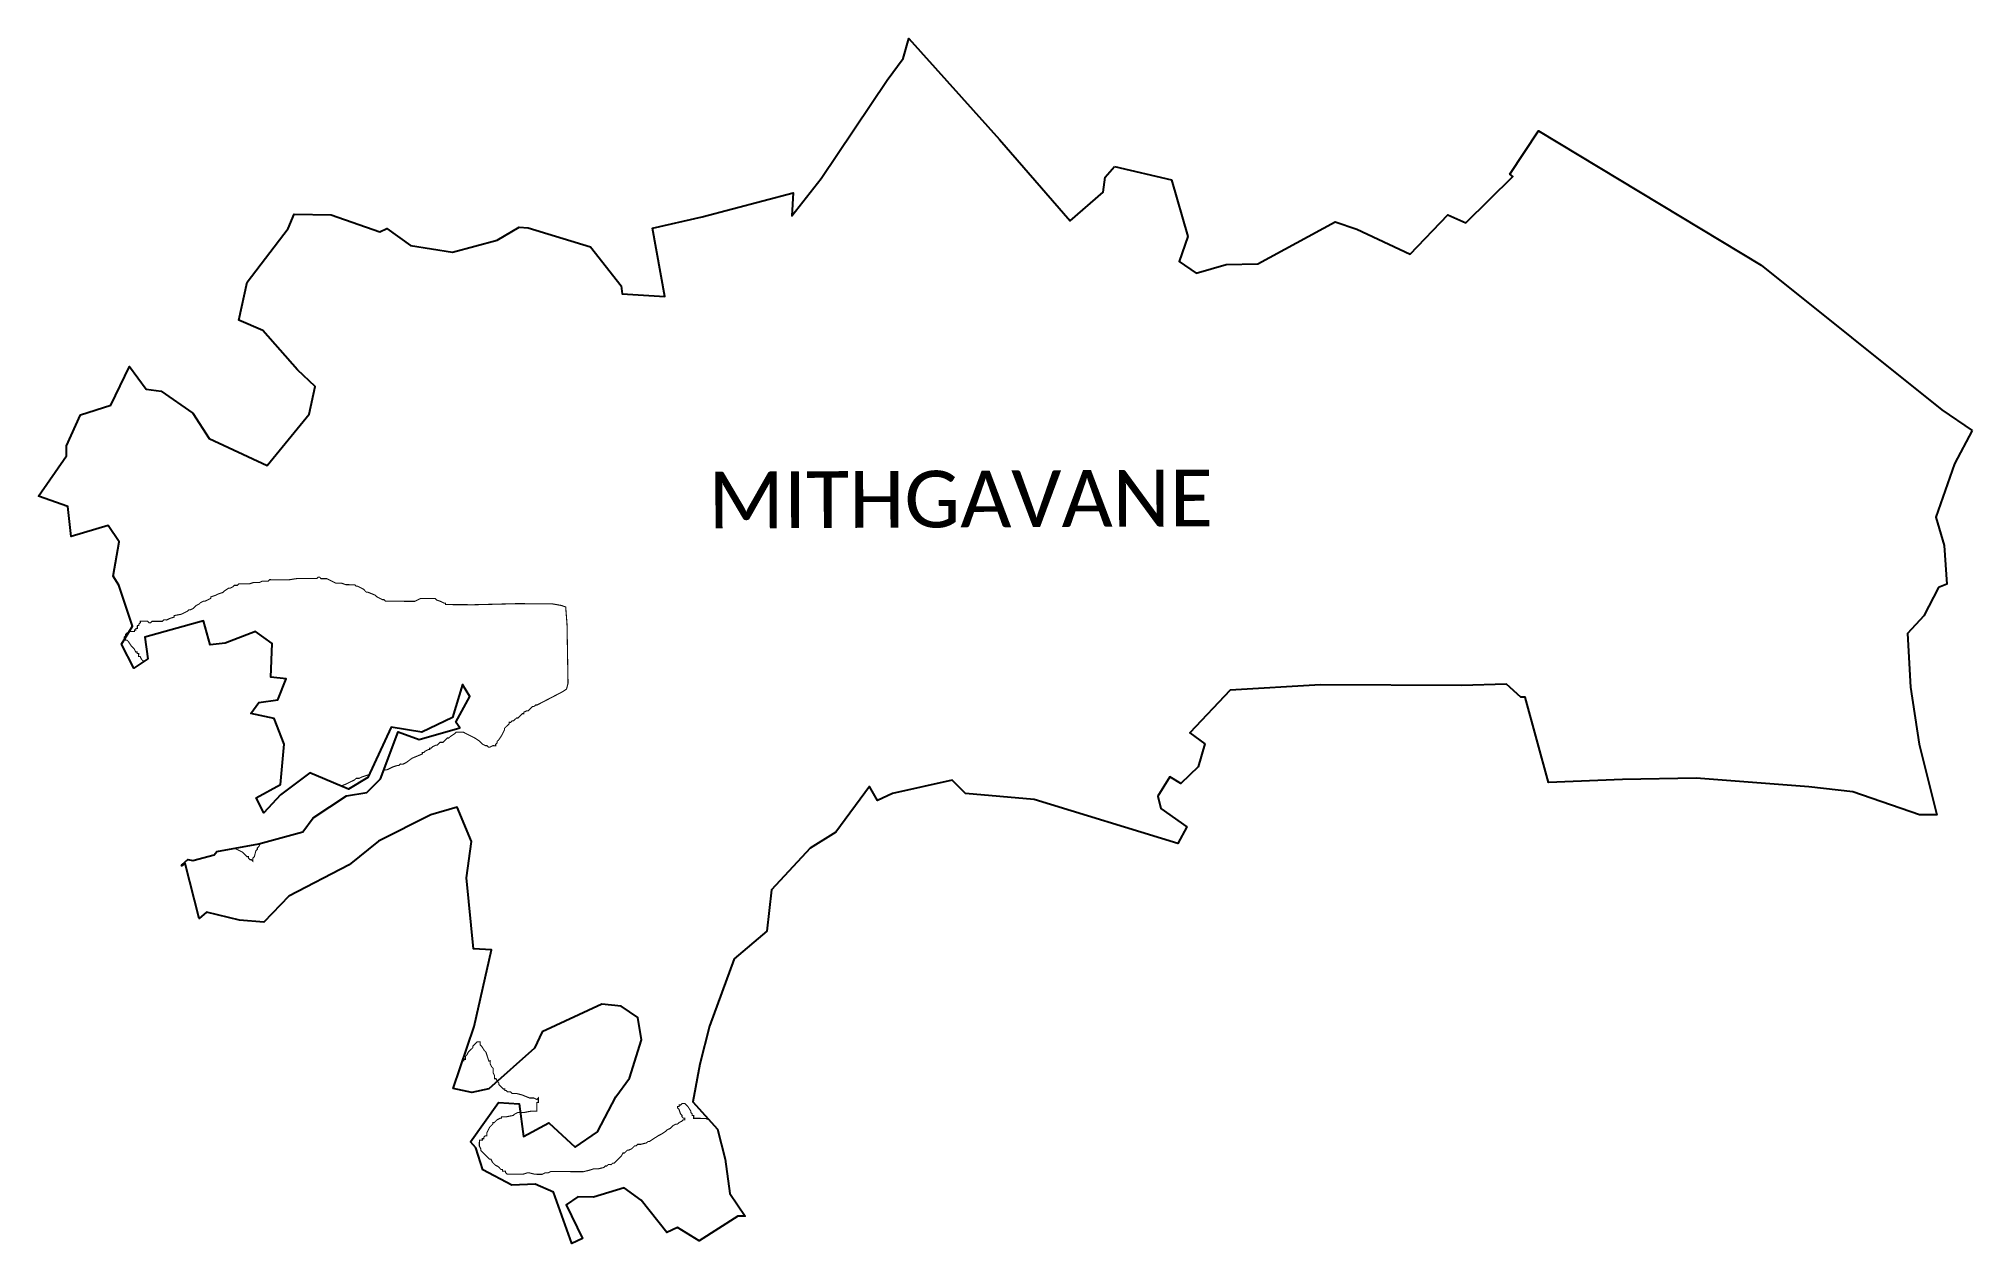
# Model space of a CAD drawing. Header units: metres. Extents: x 323973 to 329289, y 1832746 to 1836058.
import ezdxf

# ---------------------------------------------------------------- set-up
doc = ezdxf.new("R2010")
doc.units = ezdxf.units.M
doc.layers.add('ddddd', color=7, linetype='Continuous')
doc.layers.add('HAZARDS LINE', color=1, linetype='Continuous')
doc.styles.get("Standard").update_dxf_attribs({"font": 'simplex.shx'})

msp = doc.modelspace()

# ---------------------------------------------------------------- linework, layer by layer
at = {"color": 3, "true_color": 0x00ff00, "flags": 128}
msp.add_lwpolyline([(326930.9, 1835706.8), (327087.4, 1835670.3)], dxfattribs=at)
at = {"layer": 'ddddd', "color": 3, "true_color": 0x00ff00}
for points in [[(329288.9, 1834980.7, 0), (329239.6, 1834889.4, 0), (329188.9, 1834742.3, 0), (329211.4, 1834664.6, 0), (329218.5, 1834558.1, 0), (329195.5, 1834548.9, 0), (329156, 1834471.2, 0), (329110.6, 1834422.6, 0), (329119.4, 1834275, 0), (329143.2, 1834118.9, 0), (329191.3, 1833924.6, 0), (329143.8, 1833924, 0), (328960.8, 1833987.8, 0), (328839.4, 1834001.3, 0), (328529.4, 1834024.9, 0), (328326.9, 1834021.6, 0), (328123.4, 1834013.4, 0), (328059.6, 1834248.2, 0), (328048.2, 1834247.4, 0), (328008.6, 1834283.7, 0), (327884.9, 1834279.6, 0), (327497.1, 1834281.5, 0), (327248.6, 1834267, 0), (327137.8, 1834149.7, 0), (327178.7, 1834119.2, 0), (327160.4, 1834056.5, 0), (327113.4, 1834010.8, 0), (327082.7, 1834029.3, 0), (327049.9, 1833975.7, 0), (327058, 1833941.8, 0), (327129.2, 1833891, 0), (327104.5, 1833845.4, 0), (326710, 1833966.8, 0), (326521, 1833982.6, 0), (326484.2, 1834019.3, 0), (326320.6, 1833983.2, 0), (326278.9, 1833963.5, 0), (326257, 1834002, 0), (326164.4, 1833877.1, 0), (326093.8, 1833832.8, 0), (325988.2, 1833718.4, 0), (325975.3, 1833604.5, 0), (325885.6, 1833528.8, 0), (325817.3, 1833343.8, 0), (325790.4, 1833238.8, 0), (325771.9, 1833135, 0), (325839.8, 1833060, 0), (325860.8, 1832978, 0), (325872.9, 1832883.2, 0), (325915.6, 1832820.8, 0), (325895.2, 1832821.3, 0), (325788.9, 1832752.9, 0), (325729.5, 1832790.3, 0), (325700.5, 1832776.1, 0), (325629.3, 1832865.3, 0), (325582.5, 1832899.2, 0), (325498.3, 1832873.8, 0), (325455.9, 1832874.7, 0), (325423.5, 1832852.6, 0), (325468, 1832759.8, 0), (325439.1, 1832746.4, 0), (325388.3, 1832887.2, 0), (325338.3, 1832909, 0), (325274.3, 1832906.3, 0), (325194.7, 1832948.6, 0), (325174.7, 1833008.9, 0), (325160.5, 1833025.2, 0), (325237.1, 1833133.3, 0), (325294.3, 1833130, 0), (325305.7, 1833039.8, 0), (325375.5, 1833078.1, 0), (325447.9, 1833011, 0), (325509.2, 1833053.1, 0), (325560.2, 1833149, 0), (325597.4, 1833200.2, 0), (325630.6, 1833305.9, 0), (325620.3, 1833367, 0), (325575, 1833398.8, 0), (325521.9, 1833403.7, 0), (325357.4, 1833327.7, 0), (325336.2, 1833283.3, 0), (325210.5, 1833170.7, 0), (325163.8, 1833160.8, 0), (325112.8, 1833172.5, 0), (325170.8, 1833342.9, 0), (325217.9, 1833553.5, 0), (325168.7, 1833555.9, 0), (325149.3, 1833751.3, 0), (325162.8, 1833850.8, 0), (325124.1, 1833945.5, 0), (325051.1, 1833924.4, 0), (324907.5, 1833852.4, 0), (324826.9, 1833787.2, 0), (324661.2, 1833701.2, 0), (324592.3, 1833629.1, 0), (324525, 1833634.6, 0), (324434.4, 1833656.7, 0), (324414.5, 1833639, 0), (324376.3, 1833790.8, 0), (324365.9, 1833784, 0), (324367.8, 1833787.4, 0), (324383.1, 1833802, 0), (324397.1, 1833798.4, 0), (324456.1, 1833814.6, 0), (324463, 1833823.5, 0), (324578.7, 1833844.9, 0), (324699.3, 1833877.5, 0), (324727.5, 1833915.8, 0), (324819.6, 1833976.9, 0), (324875, 1833985.8, 0), (324913.1, 1834023.5, 0), (324961.8, 1834152.7, 0), (325019.4, 1834131.1, 0), (325130.7, 1834163.4, 0), (325119.7, 1834179.1, 0), (325158.2, 1834250, 0), (325138, 1834282.5, 0), (325111.3, 1834192.3, 0), (325026.8, 1834151.7, 0), (324941.9, 1834165.3, 0), (324878.1, 1834026.6, 0), (324825, 1833995.3, 0), (324718.8, 1834040.2, 0), (324637.9, 1833979.8, 0), (324592, 1833929.6, 0), (324571.6, 1833970.8, 0), (324638.5, 1834007.7, 0), (324648.2, 1834119.1, 0), (324620.6, 1834189.6, 0), (324556.3, 1834202.8, 0), (324578.8, 1834233.1, 0), (324631.2, 1834240.6, 0), (324653.9, 1834298.2, 0), (324611.8, 1834302.7, 0), (324615.1, 1834395.5, 0), (324569.1, 1834428.7, 0), (324485.9, 1834396.1, 0), (324445.2, 1834391.5, 0), (324426.8, 1834458.1, 0), (324265.4, 1834412.8, 0), (324273.1, 1834353.4, 0), (324234.6, 1834327.4, 0), (324200.6, 1834393.1, 0), (324230.9, 1834443.4, 0), (324193.8, 1834555.7, 0), (324178.2, 1834580.1, 0), (324195, 1834674.7, 0), (324164.5, 1834719.6, 0), (324062.2, 1834689.6, 0), (324053.9, 1834772.2, 0), (323973.3, 1834800.6, 0), (324050.2, 1834911.7, 0), (324049.4, 1834938.9, 0), (324087.9, 1835024.4, 0), (324171.9, 1835050.7, 0), (324223.1, 1835157, 0), (324268.9, 1835094.9, 0), (324310.5, 1835088.6, 0), (324397, 1835028.4, 0), (324441.8, 1834958.7, 0), (324601.1, 1834885, 0), (324716.6, 1835025.9, 0), (324733.2, 1835101.8, 0), (324685.1, 1835147.3, 0), (324589.1, 1835256.2, 0), (324523.2, 1835284.6, 0), (324546.2, 1835388.5, 0), (324659.1, 1835535.8, 0), (324675.6, 1835575.8, 0), (324777.5, 1835573.9, 0), (324910.9, 1835526.6, 0), (324930.6, 1835536.6, 0), (324995.8, 1835489.1, 0), (325110.5, 1835470.9, 0), (325233.4, 1835503.9, 0), (325294, 1835540.2, 0), (325319.3, 1835537.8, 0), (325490.5, 1835486.2, 0), (325574.7, 1835378.5, 0), (325577.4, 1835356.9, 0), (325694.2, 1835349.1, 0), (325661.1, 1835537.5, 0), (325797.3, 1835568.3, 0), (326047.8, 1835634.2, 0), (326044.1, 1835570.7, 0), (326124.4, 1835673.4, 0), (326305.6, 1835943.9, 0), (326350.2, 1836004, 0), (326365.5, 1836058.1, 0), (326614.2, 1835780.8, 0), (326808.5, 1835557.3, 0), (326899.7, 1835636.3, 0), (326905.5, 1835677.1, 0), (326930.9, 1835706.8, 0)], [(327087.1, 1835670.3, 0), (327132.6, 1835514.6, 0), (327108.3, 1835445.9, 0), (327154.9, 1835413.6, 0), (327237.6, 1835437.7, 0), (327324.8, 1835439.3, 0), (327537.1, 1835554.8, 0), (327596.6, 1835534.3, 0), (327743.9, 1835466.1, 0), (327847.3, 1835573.9, 0), (327896.3, 1835551.6, 0), (328025.6, 1835679.4, 0), (328017.5, 1835685.3, 0), (328095.9, 1835804.8, 0), (328708.2, 1835435.5, 0), (329205.4, 1835037.7, 0), (329288.9, 1834980.7, 0)]]:
    msp.add_polyline3d(points, dxfattribs=at)
at = {"layer": 'HAZARDS LINE', "lineweight": 18, "const_width": 3.02}
for points in [[(324921.6, 1834046.2), (324926.8, 1834048.2), (324930.9, 1834048.2), (324939, 1834052.1), (324947, 1834056.1), (324959.2, 1834060), (324963.2, 1834060), (324967.3, 1834064), (324975.3, 1834063.9), (324983.4, 1834067.9), (324999.6, 1834079.9), (325027.9, 1834091.7), (325028, 1834095.8), (325032, 1834095.7), (325036.1, 1834099.7), (325044.2, 1834103.7), (325048.2, 1834103.7), (325048.2, 1834107.7), (325052.3, 1834107.7), (325056.3, 1834111.7), (325064.4, 1834115.6), (325068.4, 1834115.6), (325072.5, 1834119.6), (325076.6, 1834123.6), (325080.6, 1834123.6), (325084.6, 1834123.6), (325088.7, 1834127.6), (325092.8, 1834131.6), (325096.8, 1834135.6), (325100.9, 1834135.5), (325104.9, 1834139.5), (325117.1, 1834147.5), (325121.1, 1834151.5), (325125.2, 1834151.5), (325129.2, 1834151.4), (325133.2, 1834151.4), (325141.3, 1834151.3), (325149.3, 1834147.2), (325157.3, 1834143.1), (325165.4, 1834139), (325173.4, 1834134.9), (325185.4, 1834126.8), (325193.4, 1834118.7), (325201.5, 1834114.6), (325205.5, 1834114.5), (325209.5, 1834110.5), (325213.5, 1834110.4), (325221.6, 1834114.4), (325225.6, 1834114.4), (325229.7, 1834114.3), (325229.7, 1834118.4), (325233.8, 1834122.4), (325233.8, 1834126.4), (325237.9, 1834130.4), (325246, 1834142.4), (325254.2, 1834158.5), (325254.2, 1834162.5), (325258.3, 1834166.5), (325262.4, 1834170.5), (325266.4, 1834174.5), (325266.5, 1834178.6), (325270.5, 1834178.5), (325274.6, 1834182.5), (325278.6, 1834182.5), (325282.6, 1834186.5), (325286.7, 1834190.5), (325290.7, 1834190.5), (325294.8, 1834194.5), (325298.9, 1834198.5), (325302.9, 1834202.5), (325307, 1834202.4), (325307, 1834206.5), (325315.1, 1834210.4), (325319.1, 1834210.4), (325323.2, 1834214.4), (325327.2, 1834218.4), (325331.3, 1834222.4), (325335.3, 1834222.4), (325339.4, 1834226.4), (325343.4, 1834226.3), (325412.2, 1834262.1), (325424.4, 1834270), (325428.5, 1834286.1), (325425.8, 1834447.4), (325422.1, 1834495.8), (325410.1, 1834500), (325385.9, 1834504.2), (325289.2, 1834504.9), (325168.2, 1834501.9), (325164.2, 1834501.9), (325160.2, 1834501.9), (325144, 1834502.1), (325136, 1834502.1), (325132, 1834502.2), (325119.9, 1834502.2), (325107.8, 1834502.3), (325103.7, 1834502.4), (325099.7, 1834502.4), (325095.7, 1834502.4), (325091.6, 1834502.5), (325091.7, 1834506.5), (325087.6, 1834506.5), (325079.6, 1834510.6), (325067.6, 1834514.8), (325063.6, 1834518.8), (325059.5, 1834518.9), (325055.5, 1834518.9), (325051.5, 1834518.9), (325047.4, 1834518.9), (325043.4, 1834519), (325039.4, 1834519), (325031.3, 1834519.1), (325023.2, 1834519.1), (325007.1, 1834511.2), (324999, 1834511.3), (324990.9, 1834511.3), (324982.9, 1834511.4), (324978.8, 1834511.4), (324974.8, 1834511.5), (324962.7, 1834511.5), (324958.7, 1834511.6), (324954.7, 1834511.6), (324950.6, 1834511.6), (324946.6, 1834511.7), (324942.6, 1834511.7), (324938.5, 1834511.7), (324934.5, 1834511.8), (324930.5, 1834511.8), (324926.4, 1834511.8), (324922.4, 1834515.9), (324918.4, 1834515.9), (324902.4, 1834524.1), (324898.4, 1834528.2), (324878.3, 1834536.4), (324874.2, 1834536.4), (324870.2, 1834540.5), (324866.2, 1834544.6), (324850.2, 1834552.8), (324846.2, 1834552.8), (324842.2, 1834556.8), (324838.1, 1834556.9), (324830.1, 1834556.9), (324826, 1834557), (324818, 1834557), (324805.9, 1834561.2), (324797.8, 1834561.2), (324789.8, 1834561.3), (324781.8, 1834565.4), (324765.7, 1834573.6), (324761.7, 1834573.6), (324757.6, 1834573.6), (324749.6, 1834573.7), (324745.6, 1834577.8), (324741.5, 1834577.8), (324737.5, 1834573.8), (324733.4, 1834573.8), (324729.4, 1834573.9), (324725.4, 1834573.9), (324721.4, 1834573.9), (324713.3, 1834574), (324709.3, 1834574), (324705.2, 1834574.1), (324701.2, 1834574.1), (324697.2, 1834574.1), (324689.1, 1834574.2), (324685.1, 1834574.2), (324660.9, 1834570.4), (324656.8, 1834570.4), (324636.7, 1834570.6), (324628.6, 1834570.6), (324624.6, 1834570.7), (324612.5, 1834570.7), (324608.5, 1834570.8), (324604.4, 1834566.8), (324600.4, 1834566.8), (324588.3, 1834566.9), (324580.2, 1834562.9), (324576.2, 1834563), (324572.1, 1834563), (324564.1, 1834563.1), (324551.9, 1834559.1), (324543.9, 1834559.2), (324535.8, 1834559.3), (324531.8, 1834559.3), (324523.7, 1834559.4), (324519.7, 1834555.4), (324515.6, 1834555.4), (324511.6, 1834555.4), (324507.5, 1834551.4), (324499.4, 1834547.4), (324495.4, 1834547.5), (324483.3, 1834539.5), (324479.2, 1834535.5), (324467.1, 1834531.6), (324459, 1834527.6), (324446.9, 1834523.7), (324446.8, 1834519.6), (324438.7, 1834515.7), (324430.6, 1834511.7), (324426.6, 1834511.7), (324418.5, 1834507.8), (324414.4, 1834503.8), (324406.4, 1834499.8), (324402.3, 1834495.8), (324398.2, 1834491.8), (324390.1, 1834487.8), (324386.1, 1834487.9), (324382, 1834483.9), (324365.9, 1834475.9), (324345.7, 1834472.1), (324345.6, 1834468), (324333.5, 1834464.1), (324325.4, 1834460.1), (324317.4, 1834460.2), (324313.3, 1834456.2), (324305.2, 1834456.2), (324297.2, 1834456.3), (324293.1, 1834456.3), (324285.1, 1834456.4), (324281, 1834452.4), (324277, 1834452.4), (324273, 1834456.5), (324269, 1834456.5), (324264.9, 1834456.6), (324256.9, 1834456.6), (324252.8, 1834456.7), (324252.8, 1834452.6), (324248.7, 1834448.6), (324248.7, 1834444.6), (324244.7, 1834444.6), (324244.6, 1834440.6), (324244.6, 1834436.6), (324240.6, 1834436.6), (324240.6, 1834432.6), (324236.5, 1834432.6), (324236.5, 1834428.6), (324232.5, 1834428.6), (324228.4, 1834428.6), (324224.4, 1834428.7), (324220.3, 1834424.7), (324216.3, 1834424.7), (324212.2, 1834420.7), (324212.2, 1834416.7), (324208.1, 1834412.7), (324212.1, 1834408.6), (324212.1, 1834404.6), (324216.1, 1834404.5), (324220.1, 1834400.5), (324228.1, 1834388.3), (324232.1, 1834384.3), (324236.1, 1834380.2), (324240.1, 1834372.1), (324244.1, 1834372.1), (324244.1, 1834368), (324248.1, 1834368), (324248.1, 1834364), (324248, 1834359.9), (324252.1, 1834359.9), (324256, 1834351.8), (324260, 1834347.7), (324264.1, 1834347.7), (324264.1, 1834347.3)], [(324805, 1834003.8), (324817.7, 1834008.7), (324825.8, 1834012.7), (324842, 1834020.6), (324846, 1834024.6), (324854.1, 1834024.6), (324862.2, 1834028.5), (324874.3, 1834032.5), (324882, 1834035)], [(324512.2, 1833832.6), (324518, 1833829.7), (324526, 1833825.6), (324534, 1833821.5), (324546, 1833809.3), (324550.1, 1833809.3), (324550, 1833805.2), (324554, 1833801.2), (324558.1, 1833801.1), (324562.1, 1833797.1), (324562.1, 1833801.1), (324562.1, 1833805.1), (324566.2, 1833809.1), (324570.3, 1833825.2), (324574.4, 1833829.2), (324574.4, 1833833.3), (324578.5, 1833837.3), (324582.6, 1833845.3), (324582.6, 1833846)], [(325815.8, 1833086.5), (325806.1, 1833089.8), (325773.9, 1833090.1), (325773.9, 1833098.1), (325769.9, 1833098.2), (325769.9, 1833102.2), (325765.9, 1833106.2), (325766, 1833110.3), (325758, 1833122.4), (325754, 1833126.5), (325750, 1833130.6), (325741.9, 1833130.6), (325737.9, 1833126.6), (325733.8, 1833126.7), (325733.8, 1833122.6), (325729.8, 1833122.7), (325729.7, 1833118.6), (325733.7, 1833114.6), (325737.7, 1833102.4), (325741.7, 1833098.4), (325741.7, 1833094.3), (325745.6, 1833090.3), (325749.7, 1833090.2), (325749.6, 1833086.2), (325745.6, 1833086.2), (325741.6, 1833082.2), (325733.5, 1833078.3), (325729.4, 1833074.3), (325725.4, 1833074.3), (325717.3, 1833070.3), (325709.2, 1833062.3), (325701.1, 1833058.4), (325697, 1833054.4), (325684.8, 1833046.4), (325676.7, 1833042.4), (325664.6, 1833034.5), (325652.4, 1833026.5), (325648.4, 1833026.5), (325644.3, 1833022.5), (325628.2, 1833018.6), (325620.1, 1833018.7), (325616.1, 1833014.7), (325612, 1833014.7), (325603.9, 1833006.7), (325595.8, 1833002.8), (325591.8, 1833002.8), (325583.7, 1832994.8), (325579.6, 1832994.8), (325575.5, 1832986.8), (325563.3, 1832974.8), (325559.3, 1832970.8), (325555.2, 1832966.8), (325551.2, 1832966.8), (325547.1, 1832962.8), (325539.1, 1832962.9), (325535, 1832958.9), (325531, 1832958.9), (325526.9, 1832954.9), (325510.8, 1832951), (325498.7, 1832951.1), (325486.5, 1832947.2), (325470.4, 1832943.3), (325381.7, 1832944), (325373.6, 1832940), (325365.6, 1832940.1), (325357.5, 1832936.1), (325337.3, 1832936.3), (325321.2, 1832940.4), (325317.2, 1832940.4), (325305.1, 1832936.5), (325260.7, 1832936.9), (325256.7, 1832940.9), (325256.8, 1832945), (325248.7, 1832945), (325248.7, 1832949.1), (325244.7, 1832949.1), (325240.7, 1832953.1), (325236.7, 1832957.2), (325228.7, 1832961.3), (325224.7, 1832965.4), (325220.7, 1832969.4), (325216.7, 1832977.5), (325212.7, 1832977.6), (325208.7, 1832981.6), (325196.7, 1832993.8), (325188.7, 1833001.9), (325188.7, 1833006), (325184.7, 1833014.1), (325184.9, 1833030.2), (325192.9, 1833030.1), (325193, 1833034.2), (325197, 1833034.1), (325197, 1833038.2), (325201.1, 1833042.2), (325205.1, 1833042.1), (325205.2, 1833050.2), (325213.4, 1833066.2), (325217.4, 1833070.2), (325221.5, 1833074.2), (325221.5, 1833078.3), (325225.6, 1833078.2), (325229.6, 1833082.2), (325233.7, 1833086.2), (325241.8, 1833090.2), (325245.8, 1833090.2), (325245.8, 1833094.2), (325257.9, 1833094.1), (325278.1, 1833098), (325282.2, 1833102), (325290.3, 1833106), (325306.4, 1833105.8), (325326.6, 1833109.7), (325342.7, 1833109.6), (325342.9, 1833133.8), (325346.9, 1833133.7), (325347, 1833145.8), (325343, 1833141.8), (325334.9, 1833145.9), (325322.8, 1833146), (325302.7, 1833154.2), (325286.7, 1833158.4), (325274.6, 1833158.5), (325270.6, 1833162.6), (325262.5, 1833162.6), (325258.5, 1833166.7), (325254.5, 1833166.7), (325254.5, 1833170.7), (325250.5, 1833170.8), (325246.5, 1833174.8), (325242.5, 1833178.9), (325238.5, 1833183), (325238.5, 1833187), (325234.5, 1833191.1), (325230.5, 1833199.2), (325226.5, 1833199.2), (325226.6, 1833207.3), (325222.6, 1833215.3), (325222.7, 1833227.4), (325218.7, 1833231.5), (325214.7, 1833239.6), (325214.8, 1833247.7), (325210.8, 1833247.7), (325202.9, 1833271.9), (325198.9, 1833276), (325190.9, 1833288.2), (325186.9, 1833292.2), (325187, 1833300.3), (325178.9, 1833300.4), (325170.8, 1833292.4), (325166.7, 1833288.4), (325166.7, 1833284.3), (325158.6, 1833276.3), (325154.5, 1833272.3), (325150.4, 1833264.3), (325146.4, 1833260.3), (325146.3, 1833252.2), (325142.3, 1833252.3), (325142.2, 1833248.2), (325138.6, 1833248.3)]]:
    msp.add_lwpolyline(points, dxfattribs=at)

# ---------------------------------------------------------------- texts
at = {"layer": 'ddddd', "insert": (325813.7, 1834867.6), "char_height": 155.989, "attachment_point": 1, "rotation": 0.2435}
msp.add_mtext_dynamic_manual_height_columns('{\\fCalibri|b0|i0|c0|p34;MITHGAVANE}', width=2768.158, gutter_width=779.9, heights=[0], dxfattribs=at)

doc.saveas('drawing.dxf')
